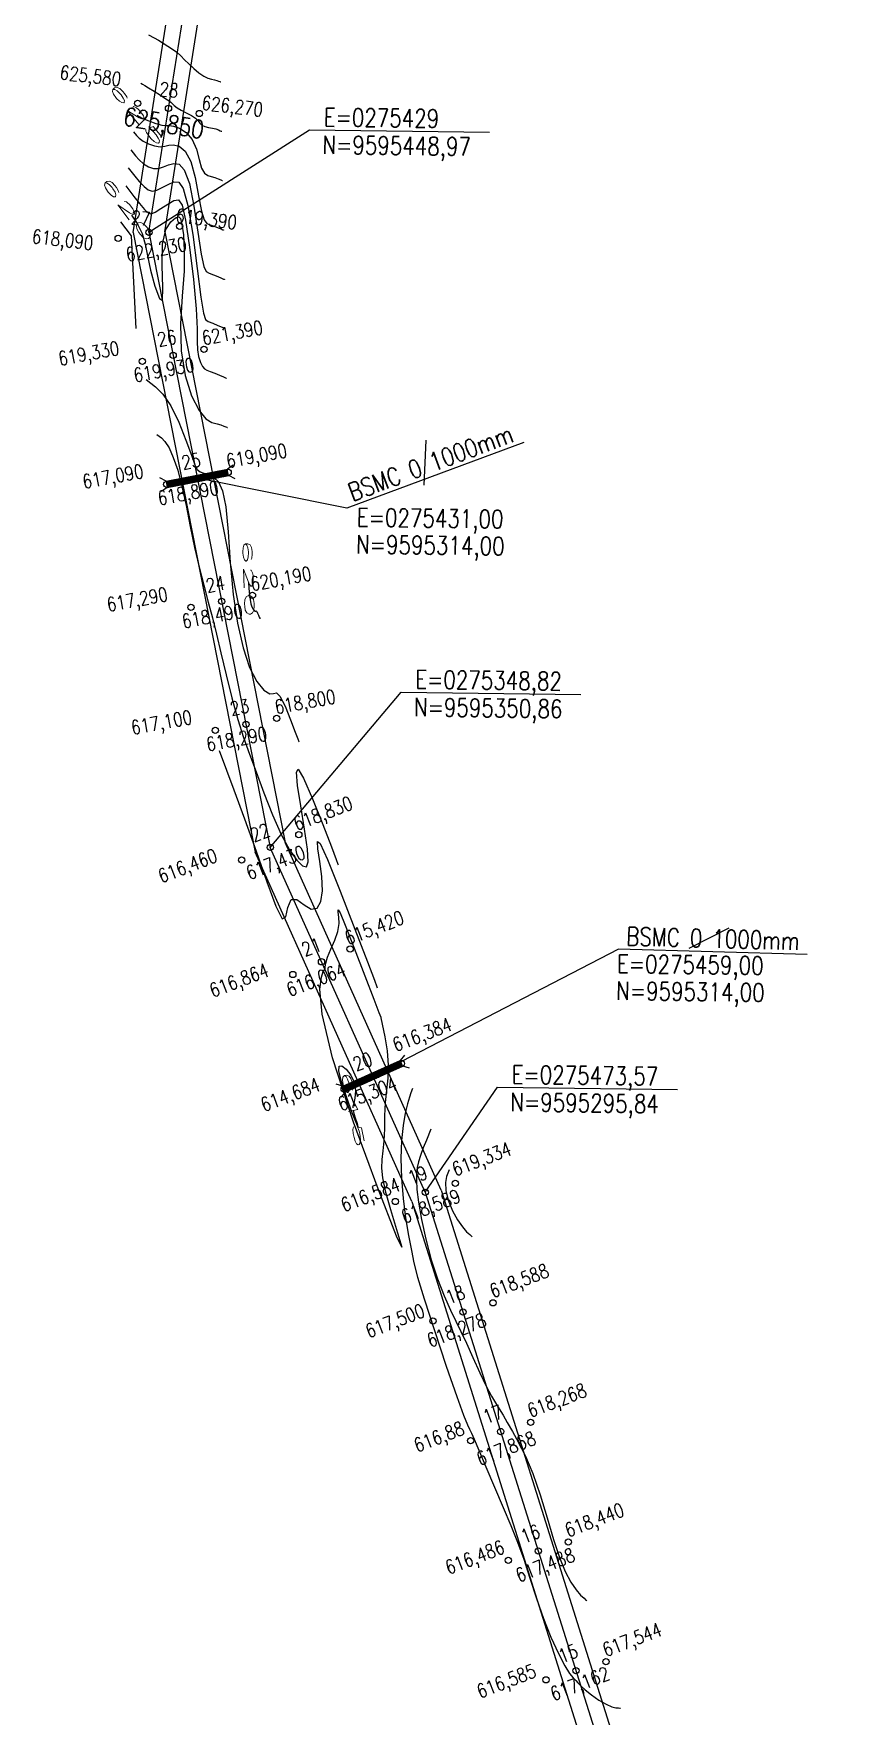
# Model space of a CAD drawing. Header units: millimetres. Extents: x 276147 to 291056, y 9594849 to 9609891.
# Drawn here: x 283690.2 to 283821.1, y 9602866.2 to 9603134.6 of the extents above; entities that cross this region are included whole.
import ezdxf
from ezdxf.enums import TextEntityAlignment as Align

# ---------------------------------------------------------------- set-up
doc = ezdxf.new("R2010")
doc.units = ezdxf.units.MM
doc.header["$LTSCALE"] = 10
doc.linetypes.add('CONTINUO', pattern=[0])
for name, color, linetype in [('Curvas mestras', 30, 'Continuous'), ('Curvas simples', 9, 'Continuous'), ('Curvas texto', 2, 'Continuous'), ('LINHA02', 8, 'Continuous'), ('TEXTO-PAPEL', 7, 'Continuous'), ('TEXTO02', 3, 'Continuous'), ('Top_malha_coord', 8, 'Continuous')]:
    doc.layers.add(name, color=color, linetype=linetype)
doc.styles.add('ROMANS', font='romans.shx', dxfattribs={"width": 0.8, "height": 4})
doc.styles.add('SIMPLEX', font='simplex', dxfattribs={"height": 0.2})

# ---------------------------------------------------------------- blocks, each defined once
blk = doc.blocks.new('Curvas')
at = {"layer": 'Curvas mestras', "linetype": 'CONTINUO'}
for points in [[(275421.606196, 9595467.637677, 625), (275421.898314, 9595467.43132, 625), (275422.490363, 9595467.130221, 625), (275423.441494, 9595466.73992, 625), (275424.544542, 9595466.352556, 625), (275425.525766, 9595466.08192, 625), (275426.200083, 9595465.996672, 625), (275426.737049, 9595465.984953, 625), (275427.394875, 9595465.889771, 625), (275428.347004, 9595465.56392, 625), (275429.427785, 9595464.899309, 625), (275430.386794, 9595463.797629, 625), (275431.041718, 9595462.245768, 625), (275431.482684, 9595460.571395, 625), (275431.867926, 9595459.187372, 625), (275432.324426, 9595458.39471, 625), (275432.854148, 9595458.046995, 625), (275433.427799, 9595457.885962, 625), (275434.008901, 9595457.705202, 625), (275434.532228, 9595457.505735, 625), (275434.925365, 9595457.340442, 625), (275435.139224, 9595457.248552, 625), (275435.218014, 9595457.214698, 625), (275435.22927, 9595457.209862, 625)], [(275420.705653, 9595451.722558, 620), (275421.603915, 9595450.355949, 620), (275422.388581, 9595448.778982, 620), (275422.884913, 9595447.093131, 620), (275423.244623, 9595445.197062, 620), (275423.701038, 9595442.938738, 620), (275424.400283, 9595440.374909, 620), (275425.139673, 9595438.397478, 620), (275425.629319, 9595438.107134, 620), (275425.68861, 9595440.18701, 620), (275425.574043, 9595443.650001, 620), (275425.651393, 9595447.091442, 620), (275426.176295, 9595449.403664, 620), (275426.963825, 9595450.666975, 620), (275427.718923, 9595451.258678, 620), (275428.216696, 9595451.463854, 620), (275428.512935, 9595451.198712, 620), (275428.7336, 9595450.28724, 620), (275428.963059, 9595448.58544, 620), (275429.119316, 9595446.077376, 620), (275429.078781, 9595442.779125, 620), (275428.793779, 9595438.771881, 620), (275428.520273, 9595434.397314, 620), (275428.590141, 9595430.062211, 620), (275429.235153, 9595426.1432, 620), (275430.286658, 9595422.896285, 620), (275431.475902, 9595420.547308, 620), (275432.576806, 9595419.22092, 620), (275433.534011, 9595418.63698, 620), (275434.334833, 9595418.414154, 620), (275434.969489, 9595418.239483, 620), (275435.43979, 9595418.073521, 620), (275435.750446, 9595417.9452, 620), (275435.913989, 9595417.87493, 620), (275435.974241, 9595417.849041, 620), (275435.982849, 9595417.845343, 620)], [(275439.370336, 9595393.119779, 620), (275439.419209, 9595392.172248, 620), (275439.496585, 9595391.209694, 620), (275439.607937, 9595390.386365, 620), (275439.750308, 9595389.726625, 620), (275439.918631, 9595389.222368, 620), (275440.104186, 9595388.865194, 620), (275440.283622, 9595388.645514, 620), (275440.429934, 9595388.553444, 620), (275440.526885, 9595388.562383, 620), (275440.601315, 9595388.578859, 620), (275440.690833, 9595388.492684, 620), (275440.820361, 9595388.233, 620), (275440.96406, 9595387.886255, 620), (275441.083403, 9595387.578228, 620), (275441.149779, 9595387.404594, 620), (275441.174233, 9595387.340624, 620), (275441.177726, 9595387.331486, 620)], [(275456.081508, 9595308.87338, 615), (275456.195714, 9595308.415198, 615), (275456.398616, 9595307.710145, 615), (275456.676366, 9595306.81683, 615), (275456.834031, 9595306.262031, 615), (275456.631407, 9595306.689569, 615), (275455.929142, 9595308.491808, 615), (275454.991312, 9595311.055273, 615), (275454.182845, 9595313.515031, 615), (275453.797665, 9595315.169496, 615), (275453.845661, 9595315.970475, 615), (275454.265718, 9595316.033122, 615), (275454.96416, 9595315.485476, 615), (275455.717072, 9595314.507106, 615), (275456.267982, 9595313.290465, 615), (275456.434618, 9595312.023296, 615), (275456.331525, 9595310.874509, 615), (275456.147451, 9595310.008306, 615), (275456.033698, 9595309.5367, 615), (275455.991789, 9595309.36295, 615), (275455.985802, 9595309.338128, 615)]]:
    blk.add_polyline3d(points, dxfattribs=at)
at = {"layer": 'Curvas simples', "linetype": 'CONTINUO'}
for points in [[(275423.385625, 9595480.482852, 627), (275424.291816, 9595479.980355, 627), (275424.97453, 9595479.594743, 627), (275425.736863, 9595479.151564, 627), (275426.499162, 9595478.686025, 627), (275427.230497, 9595478.19796, 627), (275427.912121, 9595477.678356, 627), (275428.539005, 9595477.117796, 627), (275429.160999, 9595476.505225, 627), (275429.841669, 9595475.829184, 627), (275430.620415, 9595475.098708, 627), (275431.439956, 9595474.404818, 627), (275432.218842, 9595473.859036, 627), (275432.891267, 9595473.538369, 627), (275433.454005, 9595473.381778, 627), (275433.919473, 9595473.293711, 627), (275434.297296, 9595473.198382, 627), (275434.585918, 9595473.099057, 627), (275434.78099, 9595473.018766, 627), (275434.884328, 9595472.974365, 627), (275434.9224, 9595472.958007, 627), (275434.927838, 9595472.95567, 627)], [(275422.166875, 9595472.766055, 626), (275422.454907, 9595472.604746, 626), (275422.796865, 9595472.40191, 626), (275423.402419, 9595472.029851, 626), (275424.306345, 9595471.462768, 626), (275425.311073, 9595470.823931, 626), (275426.160945, 9595470.273881, 626), (275426.672807, 9595469.926418, 626), (275426.953514, 9595469.708393, 626), (275427.182424, 9595469.499919, 626), (275427.512327, 9595469.207259, 626), (275427.989736, 9595468.841273, 626), (275428.634597, 9595468.43897, 626), (275429.435309, 9595468.030206, 626), (275430.254083, 9595467.616205, 626), (275430.921583, 9595467.191038, 626), (275431.326832, 9595466.758103, 626), (275431.592296, 9595466.358117, 626), (275431.8988, 9595466.041123, 626), (275432.379719, 9595465.838948, 626), (275432.978621, 9595465.710529, 626), (275433.591623, 9595465.596586, 626), (275434.128798, 9595465.453791, 626), (275434.556035, 9595465.302646, 626), (275434.853178, 9595465.179604, 626), (275435.011776, 9595465.111459, 626), (275435.070207, 9595465.086352, 626), (275435.078554, 9595465.082766, 626)], [(275421.002749, 9595464.987088, 624), (275421.471114, 9595464.402298, 624), (275421.910318, 9595463.970533, 624), (275422.555326, 9595463.504189, 624), (275423.412065, 9595463.072494, 624), (275424.362677, 9595462.750126, 624), (275425.258362, 9595462.61312, 624), (275425.99783, 9595462.695041, 624), (275426.669833, 9595462.859561, 624), (275427.410633, 9595462.927878, 624), (275428.309984, 9595462.703271, 624), (275429.271597, 9595461.917346, 624), (275430.152675, 9595460.283791, 624), (275430.845692, 9595457.697751, 624), (275431.384208, 9595454.780212, 624), (275431.837052, 9595452.333621, 624), (275432.269134, 9595450.950471, 624), (275432.729675, 9595450.383462, 624), (275433.263974, 9595450.175339, 624), (275433.889003, 9595449.956612, 624), (275434.50842, 9595449.708824, 624), (275434.997552, 9595449.501279, 624), (275435.266672, 9595449.385646, 624), (275435.365821, 9595449.343044, 624), (275435.379986, 9595449.336958, 624)], [(275420.589932, 9595462.114992, 623), (275421.336032, 9595461.166919, 623), (275421.922323, 9595460.509746, 623), (275422.62029, 9595459.878157, 623), (275423.382635, 9595459.405069, 623), (275424.180812, 9595459.147695, 623), (275424.990959, 9595459.144319, 623), (275425.795577, 9595459.39341, 623), (275426.602618, 9595459.73417, 623), (275427.426391, 9595459.965985, 623), (275428.272963, 9595459.842623, 623), (275429.115408, 9595458.935384, 623), (275429.918556, 9595456.769952, 623), (275430.649666, 9595453.149733, 623), (275431.285732, 9595448.98903, 623), (275431.806178, 9595445.479869, 623), (275432.213842, 9595443.506233, 623), (275432.605202, 9595442.719928, 623), (275433.10015, 9595442.464716, 623), (275433.769106, 9595442.208022, 623), (275434.484612, 9595441.911913, 623), (275435.06974, 9595441.662117, 623), (275435.39412, 9595441.52274, 623), (275435.513629, 9595441.47139, 623), (275435.530701, 9595441.464054, 623)], [(275420.177115, 9595459.242896, 622), (275421.200949, 9595457.93154, 622), (275421.934327, 9595457.048959, 622), (275422.685253, 9595456.252124, 622), (275423.353206, 9595455.737644, 622), (275423.998947, 9595455.545264, 622), (275424.723555, 9595455.675519, 622), (275425.593324, 9595456.091779, 622), (275426.535402, 9595456.608779, 622), (275427.442149, 9595457.004091, 622), (275428.235942, 9595456.981974, 622), (275428.95922, 9595455.953422, 622), (275429.684436, 9595453.256113, 622), (275430.45364, 9595448.601716, 622), (275431.187255, 9595443.197848, 622), (275431.775304, 9595438.626118, 622), (275432.158549, 9595436.061995, 622), (275432.480729, 9595435.056394, 622), (275432.936325, 9595434.754093, 622), (275433.649209, 9595434.459432, 622), (275434.460805, 9595434.115002, 622), (275435.141927, 9595433.822955, 622), (275435.521568, 9595433.659833, 622), (275435.661436, 9595433.599736, 622), (275435.681417, 9595433.59115, 622)], [(275419.764298, 9595456.3708, 621), (275421.065867, 9595454.696161, 621), (275421.946332, 9595453.588173, 621), (275422.750216, 9595452.626092, 621), (275423.323777, 9595452.070218, 621), (275423.817082, 9595451.942834, 621), (275424.456151, 9595452.206718, 621), (275425.391071, 9595452.790148, 621), (275426.468186, 9595453.483388, 621), (275427.457907, 9595454.042198, 621), (275428.193907, 9595454.163503, 621), (275428.762912, 9595453.308882, 621), (275429.314912, 9595450.881076, 621), (275429.949393, 9595446.601257, 621), (275430.563826, 9595441.464319, 621), (275431.005177, 9595436.783589, 621), (275431.174561, 9595433.562151, 621), (275431.189687, 9595431.562138, 621), (275431.222414, 9595430.23544, 621), (275431.403388, 9595429.135862, 621), (275431.698415, 9595428.224857, 621), (275432.032087, 9595427.565792, 621), (275432.356626, 9595427.186914, 621), (275432.734753, 9595426.976001, 621), (275433.256818, 9595426.785707, 621), (275433.96703, 9595426.508051, 621), (275434.725036, 9595426.192489, 621), (275435.344342, 9595425.927837, 621), (275435.687602, 9595425.780347, 621), (275435.814067, 9595425.726009, 621), (275435.832133, 9595425.718246, 621)], [(275418.938664, 9595450.626607, 619), (275420.650047, 9595448.419523, 619), (275421.403815, 9595433.612984, 619)], [(275423.004281, 9595425.500406, 619), (275424.533211, 9595424.344857, 619), (275425.684614, 9595423.163842, 619), (275426.969438, 9595421.289306, 619), (275428.238748, 9595418.67452, 619), (275429.3695, 9595415.830289, 619), (275430.245123, 9595413.406801, 619), (275430.802698, 9595411.891261, 619), (275431.19391, 9595411.118948, 619), (275431.624098, 9595410.762155, 619), (275432.247094, 9595410.528862, 619), (275433.010717, 9595410.269785, 619), (275433.81128, 9595409.871322, 619), (275434.557059, 9595409.16306, 619), (275435.204189, 9595407.747326, 619), (275435.720767, 9595405.169633, 619), (275436.102781, 9595401.171825, 619), (275436.457794, 9595396.281053, 619), (275436.92126, 9595391.2208, 619), (275437.599774, 9595386.61447, 619), (275438.484501, 9595382.685158, 619), (275439.537744, 9595379.555885, 619), (275440.699902, 9595377.318847, 619), (275441.823739, 9595375.942957, 619), (275442.740113, 9595375.366309, 619), (275443.347331, 9595375.422291, 619), (275443.813498, 9595375.525483, 619), (275444.374167, 9595374.985761, 619), (275445.185418, 9595373.359316, 619), (275446.085426, 9595371.1876, 619), (275446.832892, 9595369.258376, 619), (275447.248613, 9595368.170881, 619), (275447.401774, 9595367.770225, 619), (275447.423654, 9595367.712988, 619)], [(275424.732406, 9595416.741031, 618), (275425.462935, 9595416.18455, 618), (275426.02611, 9595415.580342, 618), (275426.67788, 9595414.574529, 618), (275427.363623, 9595413.062751, 618), (275428.056335, 9595411.020274, 618), (275428.735915, 9595408.442267, 618), (275429.39113, 9595405.369588, 618), (275430.046203, 9595402.025846, 618), (275430.734223, 9595398.680337, 618), (275431.474125, 9595395.553119, 618), (275432.228229, 9595392.667298, 618), (275432.944701, 9595389.996741, 618), (275433.593971, 9595387.473756, 618), (275434.235521, 9595384.8644, 618), (275434.951098, 9595381.893169, 618), (275435.796841, 9595378.404261, 618), (275436.726467, 9595374.720672, 618), (275437.668085, 9595371.285103, 618), (275438.576987, 9595368.392337, 618), (275439.517205, 9595365.745494, 618), (275440.579951, 9595362.89978, 618), (275441.82546, 9595359.565331, 618), (275443.190051, 9595356.072014, 618), (275444.579064, 9595352.904626, 618), (275445.899701, 9595350.462403, 618), (275447.066613, 9595348.802332, 618), (275447.996311, 9595347.895838, 618), (275448.614472, 9595347.756803, 618), (275448.883423, 9595348.56892, 618), (275448.774651, 9595350.558342, 618), (275448.307098, 9595353.76243, 618), (275447.689512, 9595357.463402, 618), (275447.178092, 9595360.75469, 618), (275447.003314, 9595362.83361, 618), (275447.292756, 9595363.313035, 618), (275448.148273, 9595361.909722, 618), (275449.57737, 9595358.613302, 618), (275451.210154, 9595354.504902, 618), (275452.582381, 9595350.938525, 618), (275453.347448, 9595348.937168, 618), (275453.629314, 9595348.199826, 618), (275453.669581, 9595348.094491, 618)], [(275434.704125, 9595366.291469, 617), (275437.029116, 9595360.051614, 617), (275438.740599, 9595355.391742, 617), (275440.579806, 9595350.262152, 617), (275442.295372, 9595345.361261, 617), (275443.729757, 9595341.490916, 617), (275444.748878, 9595339.478817, 617), (275445.299639, 9595339.771016, 617), (275445.65289, 9595341.286959, 617), (275446.160469, 9595342.564442, 617), (275447.072731, 9595342.536645, 617), (275448.234109, 9595341.718294, 617), (275449.387554, 9595341.019498, 617), (275450.310848, 9595341.173059, 617), (275450.92109, 9595342.202548, 617), (275451.170208, 9595343.954226, 617), (275451.053206, 9595346.223615, 617), (275450.737379, 9595348.60328, 617), (275450.433095, 9595350.635042, 617), (275450.360054, 9595351.819255, 617), (275450.775266, 9595351.490379, 617), (275451.945071, 9595348.941404, 617), (275453.976046, 9595343.899205, 617), (275456.335722, 9595337.826195, 617), (275458.331869, 9595332.618673, 617), (275459.446282, 9595329.703455, 617), (275459.856855, 9595328.629427, 617), (275459.915509, 9595328.475994, 617)], [(275465.55817, 9595312.402243, 617), (275465.275249, 9595311.705699, 617), (275465.038572, 9595311.019692, 617), (275464.732173, 9595309.965013, 617), (275464.374037, 9595308.468272, 617), (275464.031318, 9595306.510125, 617), (275463.783464, 9595304.08474, 617), (275463.696096, 9595301.220615, 617), (275463.779522, 9595298.083578, 617), (275464.030222, 9595294.873787, 617), (275464.430161, 9595291.7826, 617), (275464.903236, 9595288.966165, 617), (275465.358832, 9595286.571826, 617), (275465.768172, 9595284.578904, 617), (275466.349854, 9595282.294631, 617), (275467.384316, 9595278.858213, 617), (275469.025605, 9595273.787772, 617), (275470.922204, 9595268.117097, 617), (275472.596201, 9595263.258895, 617), (275473.685963, 9595260.268923, 617), (275474.294951, 9595258.775153, 617), (275474.642903, 9595258.048609, 617), (275474.941683, 9595257.417766, 617), (275475.371654, 9595256.440893, 617), (275476.105304, 9595254.733707, 617), (275477.247189, 9595252.067076, 617), (275478.630133, 9595248.832465, 617), (275480.019029, 9595245.576487, 617), (275481.231195, 9595242.703889, 617), (275482.29365, 9595240.051939, 617), (275483.285842, 9595237.316039, 617), (275484.279711, 9595234.27627, 617), (275485.317179, 9595231.051442, 617), (275486.43266, 9595227.845046, 617), (275487.632739, 9595224.859034, 617), (275488.812666, 9595222.289194, 617), (275489.839861, 9595220.329775, 617), (275490.615508, 9595219.097942, 617), (275491.175861, 9595218.402529, 617), (275491.59094, 9595217.975285, 617), (275491.945563, 9595217.580218, 617), (275492.383735, 9595217.110367, 617), (275493.06426, 9595216.49103, 617), (275494.081931, 9595215.691398, 617), (275495.275513, 9595214.856251, 617), (275496.419762, 9595214.174264, 617), (275497.330514, 9595213.784226, 617), (275497.987922, 9595213.625386, 617), (275498.413219, 9595213.587104, 617), (275498.635813, 9595213.576632, 617), (275498.717822, 9595213.572774, 617), (275498.729537, 9595213.572223, 617)], [(275468.472407, 9595305.926989, 618), (275467.748362, 9595304.181094, 618), (275467.254617, 9595302.951266, 618), (275466.79593, 9595301.731112, 618), (275466.470321, 9595300.712926, 618), (275466.272231, 9595299.816373, 618), (275466.170208, 9595298.892959, 618), (275466.146615, 9595297.785911, 618), (275466.239083, 9595296.305343, 618), (275466.499058, 9595294.253088, 618), (275466.966935, 9595291.520269, 618), (275467.638895, 9595288.355147, 618), (275468.500068, 9595285.095271, 618), (275469.517978, 9595282.038868, 618), (275470.589747, 9595279.326871, 618), (275471.594893, 9595277.060894, 618), (275472.454999, 9595275.26254, 618), (275473.259916, 9595273.633385, 618), (275474.141556, 9595271.794996, 618), (275475.185168, 9595269.504624, 618), (275476.289324, 9595267.062261, 618), (275477.305933, 9595264.903583, 618), (275478.125248, 9595263.346094, 618), (275478.790925, 9595262.234611, 618), (275479.384964, 9595261.295782, 618), (275479.986374, 9595260.290149, 618), (275480.662196, 9595259.113837, 618), (275481.476475, 9595257.696869, 618), (275482.469793, 9595255.957358, 618), (275483.588873, 9595253.76578, 618), (275484.756974, 9595250.980702, 618), (275485.907096, 9595247.563968, 618), (275487.0112, 9595243.890534, 618), (275488.050989, 9595240.438634, 618), (275489.015166, 9595237.593208, 618), (275489.920425, 9595235.366025, 618), (275490.790461, 9595233.675563, 618), (275491.630049, 9595232.44279, 618), (275492.368282, 9595231.598645, 618), (275492.915332, 9595231.076563, 618), (275493.211955, 9595230.806874, 618), (275493.321237, 9595230.707516, 618), (275493.336848, 9595230.693321, 618)], [(275471.386645, 9595299.451735, 619), (275470.961186, 9595298.355859, 619), (275470.781364, 9595297.408486, 619), (275470.832501, 9595296.132651, 619), (275471.240783, 9595294.563906, 619), (275471.914915, 9595292.911469, 619), (275472.709232, 9595291.427975, 619), (275473.489547, 9595290.313169, 619), (275474.167583, 9595289.555241, 619), (275474.666539, 9595289.089494, 619), (275474.936633, 9595288.849374, 619), (275475.036141, 9595288.760909, 619), (275475.050357, 9595288.748271, 619)]]:
    blk.add_polyline3d(points, dxfattribs=at)
blk.add_polyline3d([(275460.501788, 9595323.662701, 616), (275461.110992, 9595320.61996, 616), (275461.464723, 9595318.419703, 616), (275461.671296, 9595316.127768, 616), (275461.619245, 9595314.048545, 616), (275461.409341, 9595312.110695, 616), (275461.195415, 9595310.148944, 616), (275461.090867, 9595308.056681, 616), (275461.047363, 9595305.961936, 616), (275460.976137, 9595304.0514, 616), (275460.821028, 9595302.452185, 616), (275460.656299, 9595301.053085, 616), (275460.588818, 9595299.683317, 616), (275460.724093, 9595298.13778, 616), (275461.162194, 9595296.074121, 616), (275462.001831, 9595293.115669, 616), (275463.158538, 9595289.395406, 616), (275463.815144, 9595287.084912, 616), (275462.971301, 9595288.865421, 616), (275460.04668, 9595296.370948, 616), (275456.141033, 9595307.046645, 616), (275452.774129, 9595317.290446, 616), (275451.092099, 9595324.269648, 616), (275450.746523, 9595328.228991, 616), (275451.015343, 9595330.182575, 616), (275451.298151, 9595331.044995, 616), (275451.481147, 9595331.332817, 616), (275451.572182, 9595331.463097, 616), (275451.600721, 9595331.788703, 616), (275451.682691, 9595332.405739, 616), (275451.955633, 9595333.346117, 616), (275452.495302, 9595334.60603, 616), (275453.130305, 9595336.038802, 616), (275453.627461, 9595337.462038, 616), (275453.817594, 9595338.717964, 616), (275453.78753, 9595339.747303, 616), (275453.688098, 9595340.515395, 616), (275453.681859, 9595340.896289, 616), (275453.978288, 9595340.398843, 616), (275454.798595, 9595338.44062, 616), (275456.24362, 9595334.759907, 616), (275457.932745, 9595330.377893, 616), (275459.364985, 9595326.636491, 616), (275460.164958, 9595324.543824, 616), (275460.459685, 9595323.772842, 616), (275460.501788, 9595323.662701, 616)], close=True, dxfattribs=at)
at = {"layer": 'Curvas texto', "style": 'SIMPLEX'}
for s, rotation, width, p, p2 in [('625', 310.71544095, 3.299405, (275416.79172, 9595472.082199, 625), (275425.093105, 9595462.436208, 625)), ('620', 307.32269755, 3.299405, (275415.574149, 9595457.216083, 620), (275423.290135, 9595447.095723, 620)), ('620', 272.06772065, 3.299405, (275438.367256, 9595400.115952, 620), (275438.826429, 9595387.397961, 620)), ('615', 281.63630056, 3.563358, (275454.015634, 9595315.186841, 615), (275456.582505, 9595302.722119, 615))]:
    blk.add_text(s, height=1.5, rotation=rotation, dxfattribs=dict(at, width=width)).set_placement(p, p2, align=Align.FIT)
blk = doc.blocks.new('est 1')
at = {"layer": 'TEXTO-PAPEL', "linetype": 'Continuous'}
h = blk.add_hatch(dxfattribs=at)
h.set_pattern_fill('ANSI31', color=4, angle=-52.3194, style=0)
h.set_pattern_definition([(352.68062313, (267179.18425, 9621102.19628), (0.0159250063, 0.12398142673), [])])
edge = h.paths.add_edge_path()
edge.add_line((268048.78, 9592186.87), (268058.6, 9592188.78))
edge.add_line((268048.59, 9592187.85), (268058.4, 9592189.76))
edge.add_line((268048.59, 9592187.85), (268048.78, 9592186.87))
edge.add_line((268058.4, 9592189.76), (268058.59, 9592188.78))
h = blk.add_hatch(dxfattribs=at)
h.set_pattern_fill('ANSI31', color=4, angle=-39.3241, style=0)
h.set_pattern_definition([(5.6759175, (260727.66812, 9620069.67161), (-0.0123626875, 0.1243871535), [])])
edge = h.paths.add_edge_path()
edge.add_line((268077.21, 9592090.46), (268086.35, 9592094.53))
edge.add_line((268076.8, 9592091.37), (268085.94, 9592095.44))
edge.add_line((268076.8, 9592091.37), (268077.21, 9592090.46))
edge.add_line((268085.94, 9592095.44), (268086.34, 9592094.52))
at = {"layer": 'LINHA02'}
for p, q in [((268045.85, 9592227.56), (268071.48, 9592243.88)), ((268071.48, 9592243.88), (268100.19, 9592243.53)), ((268065.21, 9592129.45), (268086.09, 9592154.2)), ((268086.09, 9592154.2), (268114.8, 9592153.84)), ((268120.77, 9592113.22), (268081.61, 9592092.97)), ((268150.91, 9592112.39), (268120.77, 9592113.22)), ((268089.96, 9592074.43), (268101.47, 9592091.18)), ((268101.47, 9592091.18), (268130.18, 9592090.82))]:
    blk.add_line(p, q, dxfattribs=at)
at = {"layer": 'TEXTO-PAPEL', "color": 4, "linetype": 'Continuous'}
for p, q in [((268045.85, 9592227.56), (268077.05, 9592425.11)), ((268045.85, 9592227.56), (268065.21, 9592129.45)), ((268105.7, 9592194.04), (268077.44, 9592183.55)), ((268090.04, 9592194.38), (268089.73, 9592187.21)), ((268048.59, 9592187.85), (268058.4, 9592189.76)), ((268059.3, 9592190.43), (268058.4, 9592189.76)), ((268048.59, 9592187.85), (268047.59, 9592188.4)), ((268048.78, 9592186.87), (268047.88, 9592186.2)), ((268048.59, 9592187.85), (268048.78, 9592186.87)), ((268048.78, 9592186.87), (268058.6, 9592188.78)), ((268077.44, 9592183.55), (268053.59, 9592188.32)), ((268059.6, 9592188.24), (268058.6, 9592188.78)), ((268138.39, 9592116.59), (268132, 9592113.32)), ((268076.8, 9592091.37), (268085.94, 9592095.44)), ((268086.66, 9592096.29), (268085.94, 9592095.44)), ((268085.94, 9592095.44), (268086.34, 9592094.52)), ((268077.21, 9592090.46), (268086.35, 9592094.53)), ((268087.45, 9592094.22), (268086.35, 9592094.53)), ((268076.81, 9592091.37), (268075.71, 9592091.68)), ((268077.21, 9592090.46), (268076.49, 9592089.6)), ((268076.8, 9592091.37), (268077.21, 9592090.46))]:
    blk.add_line(p, q, dxfattribs=at)
at = {"layer": 'TEXTO-PAPEL', "color": 7, "linetype": 'Continuous'}
for p, q in [((268089.96, 9592074.43), (268065.21, 9592129.45)), ((268077.01, 9592090.91), (268086.14, 9592094.99)), ((268089.96, 9592074.43), (268156.05, 9591864.59))]:
    blk.add_line(p, q, dxfattribs=at)
for centre in [(268044.04, 9592248.12), (268048.97, 9592247.32), (268053.91, 9592246.51), (268040.94, 9592226.6), (268045.85, 9592227.56), (268050.76, 9592228.52), (268049.72, 9592207.94), (268054.63, 9592208.89), (268044.81, 9592206.98), (268044.81, 9592206.98), (268058.5, 9592189.27), (268048.69, 9592187.36), (268053.59, 9592188.32), (268052.56, 9592167.74), (268057.46, 9592168.69), (268062.37, 9592169.65), (268061.33, 9592149.07), (268066.24, 9592150.03), (268056.43, 9592148.12), (268069.77, 9592131.49), (268060.64, 9592127.42), (268065.21, 9592129.45), (268073.39, 9592111.2), (268077.96, 9592113.24), (268068.82, 9592109.17), (268086.14, 9592094.98), (268081.58, 9592092.95), (268077.01, 9592090.91), (268089.96, 9592074.43), (268094.74, 9592075.88), (268085.17, 9592072.97), (268095.97, 9592055.35), (268095.97, 9592055.35), (268100.75, 9592056.8), (268100.75, 9592056.8), (268091.18, 9592053.9), (268091.18, 9592053.9), (268101.97, 9592036.27), (268101.97, 9592036.27), (268106.76, 9592037.73), (268106.76, 9592037.73), (268097.19, 9592034.82), (268097.19, 9592034.82), (268107.98, 9592017.2), (268112.77, 9592018.65), (268103.2, 9592015.74), (268118.78, 9591999.58), (268109.21, 9591996.67), (268113.99, 9591998.12)]:
    blk.add_circle(centre, 0.5, dxfattribs=at)
at = {"layer": 'Top_malha_coord', "color": 6}
for p, q in [((268043.31, 9592227.51), (268074.6, 9592425.6)), ((268048.39, 9592227.61), (268079.5, 9592424.62)), ((268043.31, 9592227.51), (268062.81, 9592128.69)), ((268048.39, 9592227.61), (268067.6, 9592130.21)), ((268087.79, 9592072.98), (268062.81, 9592128.69)), ((268092.47, 9592074.76), (268067.6, 9592130.21)), ((268092.47, 9592074.76), (268158.44, 9591865.34)), ((268087.79, 9592072.98), (268153.67, 9591863.84))]:
    blk.add_line(p, q, dxfattribs=at)
blk.add_blockref('Curvas', (-7377.62, -3221.41), dxfattribs=at)
at = {"style": 'ROMANS', "width": 0.8}
for s, height, rotation, p in [('E=0275429', 2.905, 359.2617, (268073.77, 9592247.39)), ('N=9595448,97', 2.9046, 359.2617, (268073.56, 9592242.98)), ('BSMC 0 1000mm', 2.9046, 20.3609, (268077.34, 9592187.31)), ('E=0275431,00', 2.9046, 359.2617, (268079.06, 9592183.55)), ('N=9595314,00', 2.9046, 359.2617, (268078.93, 9592179.25)), ('E=0275348,82', 2.9046, 359.2617, (268088.38, 9592157.7)), ('N=9595350,86', 2.9046, 359.2617, (268088.17, 9592153.29)), ('BSMC 0 1000mm', 2.9046, 358.4236, (268122.08, 9592116.74)), ('E=0275459,00', 2.9046, 359.2617, (268120.57, 9592112.34)), ('N=9595314,00', 2.9046, 359.2617, (268120.44, 9592108.04)), ('E=0275473,57', 2.9046, 359.2617, (268103.76, 9592094.68)), ('N=9595295,84', 2.9046, 359.2617, (268103.55, 9592090.28))]:
    blk.add_text(s, height=height, rotation=rotation, dxfattribs=at).set_placement(p, align=Align.TOP_LEFT)
at = {"layer": 'TEXTO02', "style": 'ROMANS', "width": 0.8}
for s, height, rotation, p in [('625,580', 2.207, 353.1597, (268031.77, 9592254.2)), ('28', 2.207, 353.1597, (268047.66, 9592251.57)), ('626,270', 2.207, 353.1597, (268054.41, 9592249.36)), ('625,850', 2.905, 349.9239, (268042.11, 9592247.55)), ('27', 2.207, 353.1597, (268043.15, 9592231.1)), ('619,390', 2.207, 353.1597, (268050.25, 9592231.36)), ('618,090', 2.207, 353.1597, (268027.33, 9592228.07)), ('622,230', 2.207, 10.4393, (268041.98, 9592225.05)), ('26', 2.207, 10.4393, (268047.02, 9592211.48)), ('621,390', 2.207, 10.4393, (268054.12, 9592211.74)), ('619,330', 2.207, 10.4393, (268031.2, 9592208.45)), ('619,930', 2.207, 10.4393, (268043.2, 9592205.79)), ('25', 2.207, 10.4393, (268050.89, 9592191.86)), ('619,090', 2.207, 10.4393, (268057.99, 9592192.12)), ('617,090', 2.207, 10.4393, (268035.07, 9592188.82)), ('618,890', 2.207, 10.4393, (268047.07, 9592186.17)), ('620,190', 2.207, 10.4393, (268061.86, 9592172.5)), ('617,290', 2.207, 10.4393, (268038.94, 9592169.2)), ('24', 2.207, 10.4393, (268054.76, 9592172.24)), ('618,490', 2.207, 10.4393, (268050.94, 9592166.55)), ('618,800', 2.207, 10.4393, (268065.73, 9592152.87)), ('23', 2.207, 10.4393, (268058.63, 9592152.62)), ('617,100', 2.207, 10.4393, (268042.81, 9592149.58)), ('618,290', 2.207, 10.4393, (268054.81, 9592146.92)), ('618,830', 2.207, 21.117, (268068.63, 9592134.14)), ('22', 2.207, 21.117, (268061.78, 9592132.3)), ('616,460', 2.207, 21.117, (268047.04, 9592125.78)), ('617,430', 2.207, 21.117, (268061.09, 9592126.29)), ('615,420', 2.207, 21.117, (268076.82, 9592115.89)), ('21', 2.207, 21.117, (268069.96, 9592114.05)), ('616,864', 2.207, 21.117, (268055.23, 9592107.53)), ('616,064', 2.207, 21.117, (268067.52, 9592107.64)), ('616,384', 2.207, 21.117, (268084.45, 9592098.87)), ('20', 2.207, 21.117, (268078.15, 9592095.79)), ('615,304', 2.207, 21.117, (268075.71, 9592089.39)), ('614,684', 2.207, 21.117, (268063.41, 9592089.28)), ('619,334', 2.207, 21.117, (268093.95, 9592079.01)), ('616,584', 2.207, 21.117, (268076.19, 9592073.32)), ('19', 2.207, 21.117, (268086.91, 9592077.67)), ('618,589', 2.207, 21.117, (268085.83, 9592071.48)), ('618,588', 2.207, 21.117, (268099.95, 9592059.58)), ('18', 2.207, 21.117, (268092.92, 9592058.6)), ('617,500', 2.207, 21.117, (268080.14, 9592053.2)), ('618,278', 2.207, 21.117, (268089.94, 9592051.7)), ('618,268', 2.207, 21.117, (268105.96, 9592040.51)), ('17', 2.207, 21.117, (268098.92, 9592039.52)), ('616,88', 2.207, 21.117, (268087.86, 9592034.98)), ('617,868', 2.207, 21.117, (268097.86, 9592032.84)), ('618,440', 2.207, 21.117, (268111.96, 9592021.43)), ('16', 2.207, 21.117, (268104.93, 9592020.45)), ('616,486', 2.207, 21.117, (268092.87, 9592015.48)), ('617,488', 2.207, 21.117, (268104.1, 9592014.23)), ('617,544', 2.207, 21.117, (268117.97, 9592002.35)), ('15', 2.207, 21.117, (268110.94, 9592001.37)), ('616,585', 2.207, 21.117, (268097.9, 9591995.73)), ('617,162', 2.207, 21.117, (268109.63, 9591995.32))]:
    blk.add_text(s, height=height, rotation=rotation, dxfattribs=at).set_placement(p, align=Align.TOP_LEFT)

msp = doc.modelspace()

# ---------------------------------------------------------------- block references
at = {"layer": 'Top_malha_coord', "color": 7}
msp.add_blockref('est 1', (15662.71, 10875.35), dxfattribs=at)

doc.saveas('drawing.dxf')
